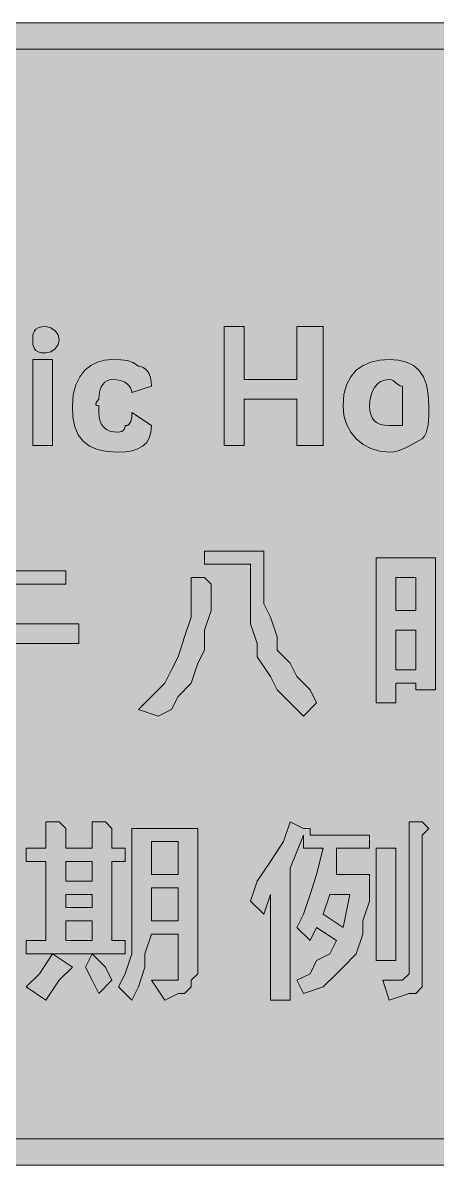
# Model space of a CAD drawing. Header units: metres. Extents: x 11 to 555, y 31 to 239.
# Drawn here: x 374.1 to 449.4, y 31.2 to 238.8 of the extents above; entities that cross this region are included whole.
import ezdxf

# ---------------------------------------------------------------- set-up
doc = ezdxf.new("R2010")
doc.units = ezdxf.units.M
doc.layers.add('FILL_BLACK_000000', color=7, linetype='Continuous', true_color=0x000000)
doc.layers.add('FILL_WHITE_FFFFFF', color=7, linetype='Continuous', true_color=0xffffff)

msp = doc.modelspace()

# ---------------------------------------------------------------- hatches: boundary and pattern name
at = {"layer": 'FILL_BLACK_000000', "true_color": 0x000000}
h = msp.add_hatch(color=7, dxfattribs=at)
h.dxf.hatch_style = 1
h.paths.add_polyline_path([(547.17, 238.78), (548.07, 238.65), (548.97, 238.29), (549.87, 237.6), (550.75, 237.58), (551.52, 237.45), (552.06, 237.09), (552.22, 236.8), (552.27, 236.4), (552.98, 235.52), (553.47, 234.75), (553.96, 234.21), (554.27, 234.05), (554.67, 234), (554.67, 230.4), (554.67, 39.6), (554.63, 38.49), (554.37, 37.05), (554.08, 36.24), (553.66, 35.38), (553.06, 34.5), (552.27, 33.6), (551.16, 32.72), (549.72, 31.95), (548.05, 31.41), (546.27, 31.2), (19.47, 31.2), (18.62, 31.25), (17.86, 31.41), (16.47, 31.95), (13.47, 33.6), (13.28, 34.5), (12.87, 35.4), (12.46, 36.3), (12.27, 37.2), (11.58, 37.91), (11.22, 38.4), (11.09, 38.89), (11.07, 39.6), (11.07, 230.4), (11.12, 231.25), (11.28, 232.01), (11.82, 233.4), (13.47, 236.4), (14.37, 237.09), (15.27, 237.45), (16.17, 237.58), (17.07, 237.6), (17.12, 238), (17.28, 238.29), (17.82, 238.65), (18.59, 238.78), (19.47, 238.8), (546.27, 238.8), (547.17, 238.78)])
h.paths.add_polyline_path([(17.82, 233.85), (17.28, 233.49), (17.12, 233.2), (17.07, 232.8), (16.67, 232.75), (16.38, 232.59), (16.02, 232.05), (15.89, 231.28), (15.87, 230.4), (15.87, 39.6), (15.89, 38.72), (16.02, 37.95), (16.38, 37.41), (16.67, 37.25), (17.07, 37.2), (17.12, 36.8), (17.28, 36.51), (17.82, 36.15), (18.59, 36.02), (19.47, 36), (546.27, 36), (548.67, 36), (549.87, 37.2), (550.47, 37.95), (550.88, 38.72), (551.07, 39.6), (551.07, 230.4), (550.88, 231.28), (550.47, 232.05), (549.87, 232.8), (548.97, 233.49), (548.07, 233.85), (547.17, 233.98), (546.27, 234), (19.47, 234), (18.59, 233.98), (17.82, 233.85)], flags=16)
h = msp.add_hatch(color=7, dxfattribs=at)
h.dxf.hatch_style = 1
h.paths.add_polyline_path([(380.46, 180.32), (379.92, 179.55), (379.15, 179.01), (378.27, 178.8), (377.48, 178.85), (376.88, 179.01), (376.46, 179.24), (376.17, 179.55), (375.91, 180.32), (375.87, 181.2), (375.91, 182.08), (376.17, 182.85), (376.46, 183.16), (376.88, 183.39), (377.48, 183.55), (378.27, 183.6), (379.15, 183.39), (379.92, 182.85), (380.46, 182.08), (380.67, 181.2), (380.46, 180.32)])
h = msp.add_hatch(color=7, dxfattribs=at)
h.dxf.hatch_style = 1
h.paths.add_polyline_path([(419.07, 174), (423.87, 174), (423.87, 183.6), (428.67, 183.6), (428.67, 162), (423.87, 162), (423.87, 170.4), (419.07, 170.4), (414.27, 170.4), (414.27, 162), (410.67, 162), (410.67, 183.6), (414.27, 183.6), (414.27, 174), (419.07, 174)])
h = msp.add_hatch(color=7, dxfattribs=at)
h.dxf.hatch_style = 1
h.paths.add_polyline_path([(375.87, 162), (375.87, 177.6), (379.47, 177.6), (379.47, 162), (375.87, 162)])
h = msp.add_hatch(color=7, dxfattribs=at)
h.dxf.hatch_style = 1
h.paths.add_polyline_path([(391.86, 177.58), (393.12, 177.45), (394.15, 177.09), (395.07, 176.4), (395.52, 176.34), (395.95, 176.17), (396.36, 175.89), (396.72, 175.5), (397.03, 174.99), (397.26, 174.37), (397.42, 173.64), (397.47, 172.8), (393.87, 171.6), (393.81, 172.05), (393.64, 172.48), (393.36, 172.89), (392.97, 173.25), (392.46, 173.56), (391.85, 173.79), (391.11, 173.95), (390.27, 174), (389.82, 173.94), (389.39, 173.77), (388.98, 173.49), (388.62, 173.1), (388.31, 172.59), (388.08, 171.97), (387.92, 171.24), (387.87, 170.4), (387.42, 169.8), (387.36, 169.39), (387.53, 169.25), (387.87, 169.2), (387.87, 168), (387.93, 167.16), (388.1, 166.42), (388.38, 165.81), (388.77, 165.3), (389.28, 164.91), (389.9, 164.62), (390.63, 164.46), (391.47, 164.4), (392.07, 164.55), (392.48, 164.91), (392.62, 165.2), (392.67, 165.6), (393.07, 165.65), (393.36, 165.81), (393.72, 166.35), (393.85, 167.12), (393.87, 168), (397.47, 165.6), (397.36, 164.36), (397.04, 163.33), (396.52, 162.5), (395.82, 161.85), (394.95, 161.37), (393.93, 161.04), (392.76, 160.86), (391.47, 160.8), (389.39, 160.91), (387.63, 161.27), (386.18, 161.88), (385.02, 162.75), (384.15, 163.91), (383.54, 165.36), (383.18, 167.12), (383.07, 169.2), (383.23, 171.28), (383.69, 173.04), (384.4, 174.49), (385.32, 175.65), (386.41, 176.52), (387.63, 177.13), (388.93, 177.49), (390.27, 177.6), (391.86, 177.58)])
h = msp.add_hatch(color=7, dxfattribs=at)
h.dxf.hatch_style = 1
h.paths.add_polyline_path([(447.72, 165.75), (447.36, 164.31), (447.07, 163.7), (446.67, 163.2), (443.67, 161.55), (442.28, 161.01), (441.52, 160.85), (440.67, 160.8), (438.93, 160.96), (437.33, 161.44), (435.9, 162.19), (434.67, 163.2), (433.66, 164.43), (432.91, 165.86), (432.43, 167.46), (432.27, 169.2), (432.43, 171.28), (432.91, 173.04), (433.66, 174.49), (434.67, 175.65), (435.9, 176.52), (437.33, 177.13), (438.93, 177.49), (440.67, 177.6), (442.36, 177.49), (443.82, 177.13), (445.06, 176.52), (446.07, 175.65), (446.86, 174.49), (447.42, 173.04), (447.76, 171.28), (447.87, 169.2), (447.85, 167.42), (447.72, 165.75)])
h.paths.add_polyline_path([(442.67, 172.85), (442.36, 172.99), (441.87, 173.4), (441.38, 173.81), (441.07, 173.95), (440.67, 174), (439.83, 173.89), (439.1, 173.59), (438.48, 173.11), (437.97, 172.5), (437.58, 171.77), (437.29, 170.96), (437.13, 170.1), (437.07, 169.2), (437.13, 168.36), (437.29, 167.62), (437.58, 167.01), (437.97, 166.5), (438.48, 166.11), (439.1, 165.82), (439.83, 165.66), (440.67, 165.6), (443.07, 165.6), (443.07, 169.2), (443.07, 172.8), (442.67, 172.85)], flags=16)
h = msp.add_hatch(color=7, dxfattribs=at)
h.dxf.hatch_style = 1
h.paths.add_polyline_path([(357.87, 138), (361.47, 144), (363.87, 144), (365.07, 142.8), (363.87, 142.8), (362.67, 139.2), (381.87, 139.2), (381.87, 136.8), (371.07, 136.8), (371.07, 129.6), (384.27, 129.6), (384.27, 126), (371.07, 126), (371.07, 112.8), (367.47, 112.8), (367.47, 126), (353.07, 126), (353.07, 129.6), (367.47, 129.6), (367.47, 136.8), (360.27, 136.8), (356.67, 132), (353.07, 133.2), (357.87, 138)])
h = msp.add_hatch(color=7, dxfattribs=at)
h.dxf.hatch_style = 1
h.paths.add_polyline_path([(417.87, 142.8), (417.87, 136.8), (417.87, 133.2), (419.07, 130.8), (420.27, 127.2), (420.27, 124.8), (422.67, 122.4), (423.87, 120), (426.27, 117.6), (427.47, 115.2), (425.07, 112.8), (422.67, 115.2), (420.27, 117.6), (419.07, 120), (416.67, 123.6), (416.67, 126), (415.47, 129.6), (415.47, 133.2), (415.47, 135.6), (415.47, 140.4), (407.07, 140.4), (407.07, 142.8), (417.87, 142.8)])
h = msp.add_hatch(color=7, dxfattribs=at)
h.dxf.hatch_style = 1
h.paths.add_polyline_path([(445.47, 117.6), (445.47, 118.8), (441.87, 118.8), (441.87, 115.2), (438.27, 115.2), (438.27, 117.6), (438.27, 141.6), (449.07, 141.6), (449.07, 117.6), (445.47, 117.6)])
h.paths.add_polyline_path([(441.87, 138), (441.87, 132), (445.47, 132), (445.47, 138), (441.87, 138)], flags=16)
h.paths.add_polyline_path([(445.47, 128.4), (441.87, 128.4), (441.87, 121.2), (445.47, 121.2), (445.47, 128.4)], flags=16)
h = msp.add_hatch(color=7, dxfattribs=at)
h.dxf.hatch_style = 1
h.paths.add_polyline_path([(397.47, 116.4), (399.87, 118.8), (401.07, 121.2), (402.27, 123.6), (403.47, 127.2), (404.67, 130.8), (404.67, 134.4), (404.67, 138), (407.07, 138), (408.27, 136.8), (408.27, 135.6), (408.27, 132), (407.07, 128.4), (407.07, 124.8), (405.87, 122.4), (404.67, 118.8), (402.27, 116.4), (401.07, 114), (398.67, 112.8), (395.07, 114), (397.47, 116.4)])
h = msp.add_hatch(color=7, dxfattribs=at)
h.dxf.hatch_style = 1
h.paths.add_polyline_path([(381.87, 92.4), (381.87, 88.8), (386.67, 88.8), (386.67, 93.6), (389.07, 93.6), (390.27, 92.4), (390.27, 91.2), (390.27, 88.8), (392.67, 88.8), (392.67, 86.4), (390.27, 86.4), (390.27, 72), (392.67, 72), (392.67, 69.6), (374.67, 69.6), (374.67, 72), (378.27, 72), (378.27, 86.4), (374.67, 86.4), (374.67, 88.8), (378.27, 88.8), (378.27, 93.6), (380.67, 93.6), (381.87, 92.4)])
h.paths.add_polyline_path([(381.87, 78), (386.67, 78), (386.67, 80.4), (381.87, 80.4), (381.87, 78)], flags=16)
h.paths.add_polyline_path([(381.87, 75.6), (381.87, 72), (386.67, 72), (386.67, 75.6), (381.87, 75.6)], flags=16)
h.paths.add_polyline_path([(386.67, 86.4), (381.87, 86.4), (381.87, 82.8), (386.67, 82.8), (386.67, 86.4)], flags=16)
h = msp.add_hatch(color=7, dxfattribs=at)
h.dxf.hatch_style = 1
h.paths.add_polyline_path([(419.07, 86.4), (421.47, 90), (422.67, 93.6), (425.07, 92.4), (426.27, 92.4), (426.27, 91.2), (437.07, 91.2), (437.07, 88.8), (431.07, 88.8), (431.07, 84), (437.07, 84), (437.07, 79.2), (435.87, 75.6), (435.87, 73.2), (434.67, 69.6), (432.27, 67.2), (431.07, 66), (428.67, 63.6), (425.07, 62.4), (423.87, 64.8), (426.27, 66), (427.47, 68.4), (429.87, 69.6), (431.07, 72), (427.47, 74.4), (426.27, 72), (423.87, 74.4), (425.07, 76.8), (426.27, 80.4), (427.47, 84), (428.67, 88.8), (425.07, 88.8), (425.07, 91.2), (422.67, 85.2), (422.67, 61.2), (419.07, 61.2), (419.07, 80.4), (417.87, 76.8), (415.47, 79.2), (416.67, 82.8), (419.07, 86.4)])
h.paths.add_polyline_path([(432.27, 74.4), (433.47, 80.4), (429.87, 80.4), (428.67, 76.8), (432.27, 74.4)], flags=16)
h = msp.add_hatch(color=7, dxfattribs=at)
h.dxf.hatch_style = 1
h.paths.add_polyline_path([(446.67, 93.6), (447.87, 92.4), (446.67, 91.2), (446.67, 66), (446.67, 64.8), (446.67, 63.6), (445.47, 62.4), (444.27, 62.4), (440.67, 61.2), (439.47, 64.8), (441.87, 64.8), (443.07, 64.8), (444.27, 66), (444.27, 67.2), (444.27, 93.6), (446.67, 93.6)])
h = msp.add_hatch(color=7, dxfattribs=at)
h.dxf.hatch_style = 1
h.paths.add_polyline_path([(404.67, 64.8), (404.67, 63.6), (403.47, 62.4), (402.27, 62.4), (399.87, 61.2), (397.47, 64.8), (399.87, 64.8), (402.27, 64.8), (402.27, 66), (402.27, 73.2), (397.47, 73.2), (396.27, 69.6), (396.27, 67.2), (395.07, 63.6), (393.87, 61.2), (391.47, 63.6), (392.67, 66), (393.87, 69.6), (393.87, 73.2), (393.87, 79.2), (393.87, 92.4), (405.87, 92.4), (405.87, 66), (404.67, 64.8)])
h.paths.add_polyline_path([(397.47, 81.6), (397.47, 75.6), (402.27, 75.6), (402.27, 81.6), (397.47, 81.6)], flags=16)
h.paths.add_polyline_path([(402.27, 90), (397.47, 90), (397.47, 84), (402.27, 84), (402.27, 90)], flags=16)
h = msp.add_hatch(color=7, dxfattribs=at)
h.dxf.hatch_style = 1
h.paths.add_polyline_path([(441.87, 88.8), (441.87, 87.6), (441.87, 68.4), (438.27, 68.4), (438.27, 88.8), (441.87, 88.8)])
h = msp.add_hatch(color=7, dxfattribs=at)
h.dxf.hatch_style = 1
h.paths.add_polyline_path([(377.07, 66), (379.47, 69.6), (383.07, 67.2), (380.67, 64.8), (378.27, 61.2), (374.67, 63.6), (377.07, 66)])
h = msp.add_hatch(color=7, dxfattribs=at)
h.dxf.hatch_style = 1
h.paths.add_polyline_path([(389.07, 67.2), (390.27, 64.8), (387.87, 62.4), (386.67, 64.8), (385.47, 67.2), (386.67, 69.6), (389.07, 67.2)])
at = {"layer": 'FILL_WHITE_FFFFFF', "true_color": 0xffffff}
h = msp.add_hatch(color=7, dxfattribs=at)
h.dxf.hatch_style = 1
h.paths.add_polyline_path([(551.07, 39.6), (551.07, 38.4), (550.67, 38.35), (550.38, 38.21), (550.02, 37.8), (549.87, 37.2), (548.67, 36), (546.27, 36), (19.47, 36), (18.59, 36.02), (17.82, 36.15), (17.28, 36.51), (17.12, 36.8), (17.07, 37.2), (16.67, 37.25), (16.38, 37.41), (16.02, 37.95), (15.89, 38.72), (15.87, 39.6), (15.87, 230.4), (15.89, 231.28), (16.02, 232.05), (16.38, 232.59), (16.67, 232.75), (17.07, 232.8), (17.12, 233.2), (17.28, 233.49), (17.82, 233.85), (18.59, 233.98), (19.47, 234), (546.27, 234), (547.17, 233.94), (548.03, 233.77), (548.84, 233.49), (549.57, 233.1), (550.18, 232.59), (550.66, 231.97), (550.96, 231.24), (551.07, 230.4), (551.07, 39.6)])

# ---------------------------------------------------------------- linework, layer by layer
at = {"layer": 'FILL_BLACK_000000', "lineweight": 0, "true_color": 0x000000}
for points in [[(19.47, 238.8), (546.27, 238.8)], [(19.47, 36), (546.27, 36), (548.67, 36), (549.87, 37.2), (550.47, 37.95), (550.88, 38.72), (551.07, 39.6), (551.07, 230.4), (550.88, 231.28), (550.47, 232.05), (549.87, 232.8), (548.97, 233.49), (548.07, 233.85), (547.17, 233.98), (546.27, 234), (19.47, 234)], [(546.27, 31.2), (19.47, 31.2)]]:
    msp.add_lwpolyline(points, dxfattribs=at)
for points in [[(380.46, 180.32), (379.92, 179.55), (379.15, 179.01), (378.27, 178.8), (377.48, 178.85), (376.88, 179.01), (376.46, 179.24), (376.17, 179.55), (375.91, 180.32), (375.87, 181.2), (375.91, 182.08), (376.17, 182.85), (376.46, 183.16), (376.88, 183.39), (377.48, 183.55), (378.27, 183.6), (379.15, 183.39), (379.92, 182.85), (380.46, 182.08), (380.67, 181.2)], [(419.07, 174), (423.87, 174), (423.87, 183.6), (428.67, 183.6), (428.67, 162), (423.87, 162), (423.87, 170.4), (419.07, 170.4), (414.27, 170.4), (414.27, 162), (410.67, 162), (410.67, 183.6), (414.27, 183.6), (414.27, 174)], [(375.87, 162), (375.87, 177.6), (379.47, 177.6), (379.47, 162)], [(391.86, 177.58), (393.12, 177.45), (394.15, 177.09), (395.07, 176.4), (395.52, 176.34), (395.95, 176.17), (396.36, 175.89), (396.72, 175.5), (397.03, 174.99), (397.26, 174.37), (397.42, 173.64), (397.47, 172.8), (393.87, 171.6), (393.81, 172.05), (393.64, 172.48), (393.36, 172.89), (392.97, 173.25), (392.46, 173.56), (391.85, 173.79), (391.11, 173.95), (390.27, 174), (389.82, 173.94), (389.39, 173.77), (388.98, 173.49), (388.62, 173.1), (388.31, 172.59), (388.08, 171.97), (387.92, 171.24), (387.87, 170.4), (387.42, 169.8), (387.36, 169.39), (387.53, 169.25), (387.87, 169.2), (387.87, 168), (387.93, 167.16), (388.1, 166.42), (388.38, 165.81), (388.77, 165.3), (389.28, 164.91), (389.9, 164.62), (390.63, 164.46), (391.47, 164.4), (392.07, 164.55), (392.48, 164.91), (392.62, 165.2), (392.67, 165.6), (393.07, 165.65), (393.36, 165.81), (393.72, 166.35), (393.85, 167.12), (393.87, 168), (397.47, 165.6), (397.36, 164.36), (397.04, 163.33), (396.52, 162.5), (395.82, 161.85), (394.95, 161.37), (393.93, 161.04), (392.76, 160.86), (391.47, 160.8), (389.39, 160.91), (387.63, 161.27), (386.18, 161.88), (385.02, 162.75), (384.15, 163.91), (383.54, 165.36), (383.18, 167.12), (383.07, 169.2), (383.23, 171.28), (383.69, 173.04), (384.4, 174.49), (385.32, 175.65), (386.41, 176.52), (387.63, 177.13), (388.93, 177.49), (390.27, 177.6)], [(447.72, 165.75), (447.36, 164.31), (447.07, 163.7), (446.67, 163.2), (443.67, 161.55), (442.28, 161.01), (441.52, 160.85), (440.67, 160.8), (438.93, 160.96), (437.33, 161.44), (435.9, 162.19), (434.67, 163.2), (433.66, 164.43), (432.91, 165.86), (432.43, 167.46), (432.27, 169.2), (432.43, 171.28), (432.91, 173.04), (433.66, 174.49), (434.67, 175.65), (435.9, 176.52), (437.33, 177.13), (438.93, 177.49), (440.67, 177.6), (442.36, 177.49), (443.82, 177.13), (445.06, 176.52), (446.07, 175.65), (446.86, 174.49), (447.42, 173.04), (447.76, 171.28), (447.87, 169.2), (447.85, 167.42)], [(442.67, 172.85), (442.36, 172.99), (441.87, 173.4), (441.38, 173.81), (441.07, 173.95), (440.67, 174), (439.83, 173.89), (439.1, 173.59), (438.48, 173.11), (437.97, 172.5), (437.58, 171.77), (437.29, 170.96), (437.13, 170.1), (437.07, 169.2), (437.13, 168.36), (437.29, 167.62), (437.58, 167.01), (437.97, 166.5), (438.48, 166.11), (439.1, 165.82), (439.83, 165.66), (440.67, 165.6), (443.07, 165.6), (443.07, 169.2), (443.07, 172.8)], [(357.87, 138), (361.47, 144), (363.87, 144), (365.07, 142.8), (363.87, 142.8), (362.67, 139.2), (381.87, 139.2), (381.87, 136.8), (371.07, 136.8), (371.07, 129.6), (384.27, 129.6), (384.27, 126), (371.07, 126), (371.07, 112.8), (367.47, 112.8), (367.47, 126), (353.07, 126), (353.07, 129.6), (367.47, 129.6), (367.47, 136.8), (360.27, 136.8), (356.67, 132), (353.07, 133.2)], [(417.87, 142.8), (417.87, 136.8), (417.87, 133.2), (419.07, 130.8), (420.27, 127.2), (420.27, 124.8), (422.67, 122.4), (423.87, 120), (426.27, 117.6), (427.47, 115.2), (425.07, 112.8), (422.67, 115.2), (420.27, 117.6), (419.07, 120), (416.67, 123.6), (416.67, 126), (415.47, 129.6), (415.47, 133.2), (415.47, 135.6), (415.47, 140.4), (407.07, 140.4), (407.07, 142.8)], [(445.47, 117.6), (445.47, 118.8), (441.87, 118.8), (441.87, 115.2), (438.27, 115.2), (438.27, 117.6), (438.27, 141.6), (449.07, 141.6), (449.07, 117.6)], [(397.47, 116.4), (399.87, 118.8), (401.07, 121.2), (402.27, 123.6), (403.47, 127.2), (404.67, 130.8), (404.67, 134.4), (404.67, 138), (407.07, 138), (408.27, 136.8), (408.27, 135.6), (408.27, 132), (407.07, 128.4), (407.07, 124.8), (405.87, 122.4), (404.67, 118.8), (402.27, 116.4), (401.07, 114), (398.67, 112.8), (395.07, 114)], [(441.87, 138), (441.87, 132), (445.47, 132), (445.47, 138)], [(445.47, 128.4), (441.87, 128.4), (441.87, 121.2), (445.47, 121.2)], [(381.87, 92.4), (381.87, 88.8), (386.67, 88.8), (386.67, 93.6), (389.07, 93.6), (390.27, 92.4), (390.27, 91.2), (390.27, 88.8), (392.67, 88.8), (392.67, 86.4), (390.27, 86.4), (390.27, 72), (392.67, 72), (392.67, 69.6), (374.67, 69.6), (374.67, 72), (378.27, 72), (378.27, 86.4), (374.67, 86.4), (374.67, 88.8), (378.27, 88.8), (378.27, 93.6), (380.67, 93.6)], [(419.07, 86.4), (421.47, 90), (422.67, 93.6), (425.07, 92.4), (426.27, 92.4), (426.27, 91.2), (437.07, 91.2), (437.07, 88.8), (431.07, 88.8), (431.07, 84), (437.07, 84), (437.07, 79.2), (435.87, 75.6), (435.87, 73.2), (434.67, 69.6), (432.27, 67.2), (431.07, 66), (428.67, 63.6), (425.07, 62.4), (423.87, 64.8), (426.27, 66), (427.47, 68.4), (429.87, 69.6), (431.07, 72), (427.47, 74.4), (426.27, 72), (423.87, 74.4), (425.07, 76.8), (426.27, 80.4), (427.47, 84), (428.67, 88.8), (425.07, 88.8), (425.07, 91.2), (422.67, 85.2), (422.67, 61.2), (419.07, 61.2), (419.07, 80.4), (417.87, 76.8), (415.47, 79.2), (416.67, 82.8)], [(446.67, 93.6), (447.87, 92.4), (446.67, 91.2), (446.67, 66), (446.67, 64.8), (446.67, 63.6), (445.47, 62.4), (444.27, 62.4), (440.67, 61.2), (439.47, 64.8), (441.87, 64.8), (443.07, 64.8), (444.27, 66), (444.27, 67.2), (444.27, 93.6)], [(404.67, 64.8), (404.67, 63.6), (403.47, 62.4), (402.27, 62.4), (399.87, 61.2), (397.47, 64.8), (399.87, 64.8), (402.27, 64.8), (402.27, 66), (402.27, 73.2), (397.47, 73.2), (396.27, 69.6), (396.27, 67.2), (395.07, 63.6), (393.87, 61.2), (391.47, 63.6), (392.67, 66), (393.87, 69.6), (393.87, 73.2), (393.87, 79.2), (393.87, 92.4), (405.87, 92.4), (405.87, 66)], [(402.27, 90), (397.47, 90), (397.47, 84), (402.27, 84)], [(441.87, 88.8), (441.87, 87.6), (441.87, 68.4), (438.27, 68.4), (438.27, 88.8)], [(386.67, 86.4), (381.87, 86.4), (381.87, 82.8), (386.67, 82.8)], [(397.47, 81.6), (397.47, 75.6), (402.27, 75.6), (402.27, 81.6)], [(381.87, 78), (386.67, 78), (386.67, 80.4), (381.87, 80.4)], [(432.27, 74.4), (433.47, 80.4), (429.87, 80.4), (428.67, 76.8)], [(381.87, 75.6), (381.87, 72), (386.67, 72), (386.67, 75.6)], [(377.07, 66), (379.47, 69.6), (383.07, 67.2), (380.67, 64.8), (378.27, 61.2), (374.67, 63.6)], [(389.07, 67.2), (390.27, 64.8), (387.87, 62.4), (386.67, 64.8), (385.47, 67.2), (386.67, 69.6)]]:
    msp.add_lwpolyline(points, close=True, dxfattribs=at)
at = {"layer": 'FILL_WHITE_FFFFFF', "lineweight": 0, "true_color": 0xffffff}
msp.add_lwpolyline([(19.47, 234), (546.27, 234), (547.17, 233.94), (548.03, 233.77), (548.84, 233.49), (549.57, 233.1), (550.18, 232.59), (550.66, 231.97), (550.96, 231.24), (551.07, 230.4), (551.07, 39.6), (551.07, 38.4), (550.67, 38.35), (550.38, 38.21), (550.02, 37.8), (549.87, 37.2), (548.67, 36), (546.27, 36), (19.47, 36)], dxfattribs=at)

doc.saveas('drawing.dxf')
